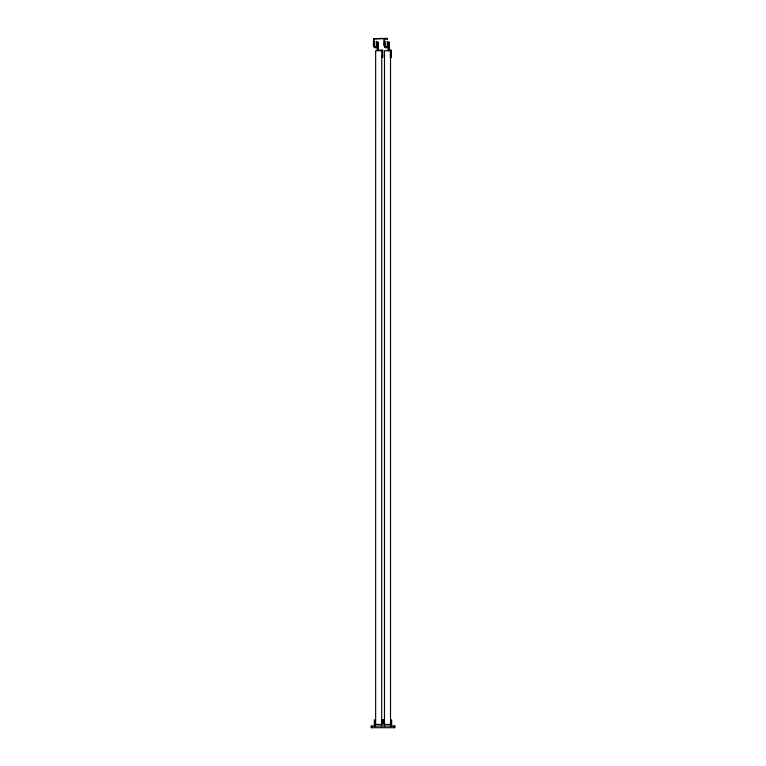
<?xml version="1.0" encoding="UTF-8"?>
<svg xmlns="http://www.w3.org/2000/svg" width="766" height="766" viewBox="0 0 766 766"><rect width="100%" height="100%" fill="white"/><g stroke="black" fill="none" stroke-linecap="round" stroke-linejoin="round"><path stroke-width="1.15" d="M373.961 46.515L373.358 45.318L373.626 38.626L386.974 38.319L387.625 39.277L384.331 39.085L384.321 45.213L384.896 46.333A1.12 1.12 0 0 0 385.911 47.473A1.12 1.12 0 0 0 387.127 46.544L387.586 46.266L387.385 46.956A1.494 1.494 0 0 1 384.532 46.515L383.929 45.318L384.187 38.683L373.808 38.961L373.751 45.213L374.325 46.333A1.12 1.12 0 0 0 375.34 47.473A1.12 1.12 0 0 0 376.556 46.544L377.006 46.266L376.805 46.956A1.494 1.494 0 0 1 373.961 46.515L373.971 46.123M381.525 726.063L382.215 719.858L383.737 719.858L384.475 726.063M388.132 42.618L389.109 42.618M388.132 42.934L389.109 42.934M388.132 43.059L389.109 43.059M388.132 43.202L389.109 43.202M377.178 43.442L378.165 43.442M388.132 43.394L389.109 43.451M388.132 43.614L389.109 43.614M388.132 43.853L389.109 43.853M388.132 44.093L389.109 44.093M388.132 44.313L389.109 44.313M388.132 44.495L389.109 44.505M389.109 44.648L388.132 44.734L389.109 44.763M388.132 45.002L389.109 45.002M377.178 45.864L378.165 45.864M388.132 45.874L389.109 45.874M388.132 46.86L389.109 46.86M377.178 47.396L378.165 47.396M388.132 47.406L389.109 47.406M377.178 47.664L378.165 47.664M388.132 47.664L389.109 47.664M377.178 47.894L378.165 47.894M388.132 47.894L389.109 47.894M377.178 41.881L377.178 50.154L382.741 50.144L382.741 57.22L381.755 57.22M388.132 41.891L388.132 50.154L391.397 50.154L391.397 57.22L390.421 57.22L390.421 50.154M381.755 50.719L375.646 50.719L375.646 724.435L381.688 724.435L381.755 50.144M381.755 55.65L382.741 55.65M390.421 55.65L391.397 55.65M381.755 57.077L382.741 57.182M390.421 57.077L391.397 57.077M388.573 50.719L388.132 50.154M377.561 50.7L377.178 50.144M394.117 726.063L394.117 727.7M391.665 726.063L391.665 719.858L390.679 719.858L390.679 726.063M389.377 42.934L389.377 44.763M389.109 41.891L389.109 50.163M387.251 41.374L387.251 46.783M385.288 41.374L385.288 46.783M383.737 719.858L383.737 723.994M382.215 719.858L382.215 723.994M378.423 42.934L378.423 44.763M378.165 41.881L378.165 50.154M376.298 41.364L376.298 46.774L374.335 46.774L374.335 41.364M375.321 726.063L375.321 719.858L374.335 719.858L374.335 726.063M371.883 726.063L371.883 727.7M390.516 50.719L384.475 50.719L384.475 724.435L390.516 724.435L390.516 50.719M394.921 726.063L371.079 726.063L371.07 727.7L394.93 727.7L394.93 726.063"/></g></svg>
